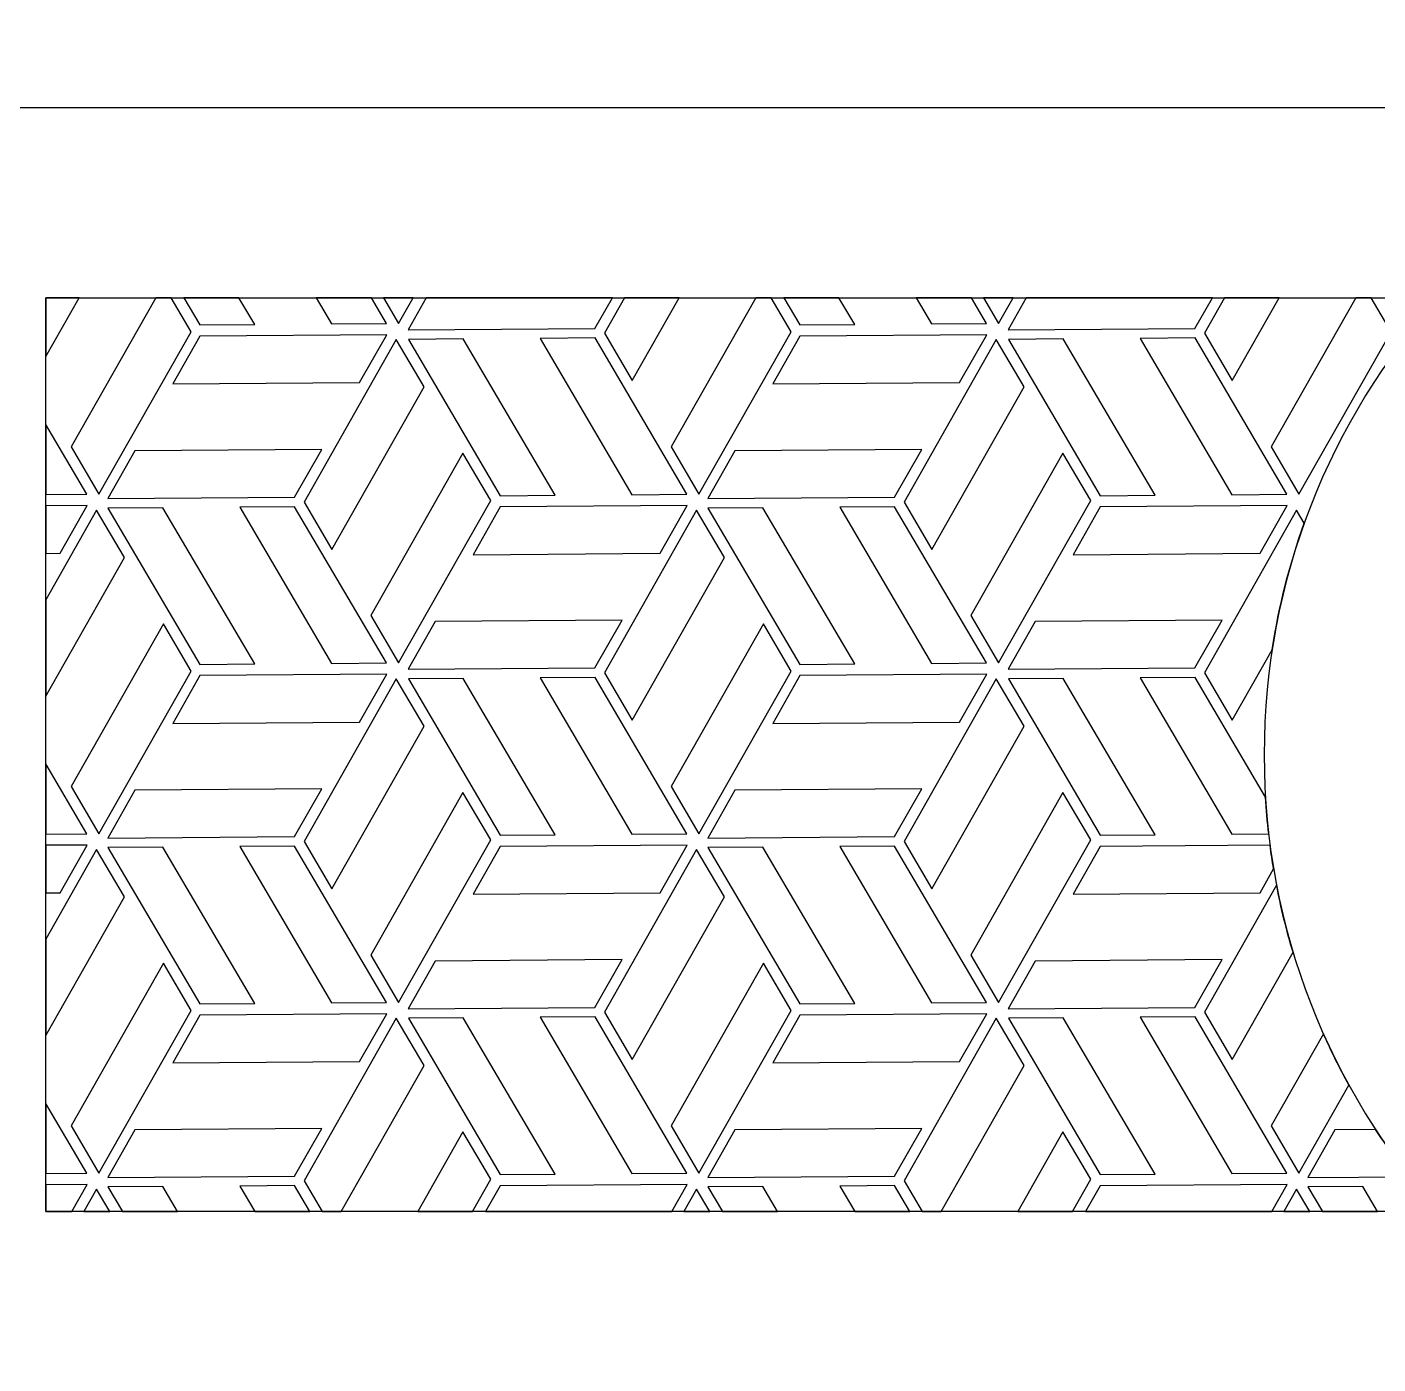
# Model space of a CAD drawing. Header units: centimetres. Extents: x -67.6 to -19.4, y -15.9 to 27.8.
# Drawn here: x -51.724 to -49.95, y -2.431 to -0.676 of the extents above; entities that cross this region are included whole.
import ezdxf

# ---------------------------------------------------------------- set-up
doc = ezdxf.new("R2010")
doc.units = ezdxf.units.CM
doc.header["$MEASUREMENT"] = 0
doc.layers.add('Layer 1', color=7, linetype='Continuous')

msp = doc.modelspace()

# ---------------------------------------------------------------- linework, layer by layer
at = {"layer": 'Layer 1', "color": 250, "lineweight": 25}
msp.add_open_spline([(-45.29952, -5.68124), (-45.29952, -5.68124), (-46.49952, -5.68124), (-46.49952, -5.68124), (-46.60952, -5.68124), (-46.69952, -5.59124), (-46.69952, -5.48124), (-46.69952, -5.48124), (-46.69952, -5.18124), (-46.69952, -5.18124), (-46.69952, -4.35624), (-47.37452, -3.68124), (-48.19952, -3.68124), (-48.19952, -3.68124), (-49.04952, -3.68124), (-49.04952, -3.68124), (-49.04952, -3.68124), (-49.04952, -3.38124), (-49.04952, -3.38124), (-49.04952, -3.38124), (-49.34952, -3.38124), (-49.34952, -3.38124), (-49.34952, -3.38124), (-49.34952, -3.68124), (-49.34952, -3.68124), (-49.34952, -3.68124), (-50.19952, -3.68124), (-50.19952, -3.68124), (-51.02452, -3.68124), (-51.69952, -4.35627), (-51.69952, -5.18124), (-51.69952, -5.18124), (-51.69952, -5.48124), (-51.69952, -5.48124), (-51.69952, -5.59124), (-51.78952, -5.68124), (-51.89952, -5.68124), (-51.89952, -5.68124), (-52.99952, -5.68124), (-52.99952, -5.68124), (-52.99952, -5.68124), (-52.99952, -3.68124), (-52.99952, -3.68124), (-52.99952, -3.68124), (-52.69952, -3.68124), (-52.69952, -3.68124), (-52.69952, -3.68124), (-52.69952, -1.28124), (-52.69952, -1.28124), (-52.69952, -1.28124), (-52.99952, -1.28124), (-52.99952, -1.28124), (-52.99952, -1.28124), (-52.99952, 1.45875), (-52.99952, 1.45875), (-52.99952, 1.45875), (-52.99952, 1.75875), (-52.99952, 1.75875), (-52.99952, 1.75875), (-52.99952, 5.21876), (-52.99952, 5.21876), (-52.99952, 5.21876), (-52.69952, 5.21876), (-52.69952, 5.21876), (-52.69952, 5.21876), (-52.69952, 6.71876), (-52.69952, 6.71876), (-52.69952, 6.71876), (-52.99952, 6.71876), (-52.99952, 6.71876), (-52.99952, 6.71876), (-52.99952, 9.11876), (-52.99952, 9.11876), (-52.99952, 9.11876), (-52.69952, 9.11876), (-52.69952, 9.11876), (-52.69952, 9.11876), (-52.69952, 9.71876), (-52.69952, 9.71876), (-52.69952, 9.71876), (-45.59952, 9.71876), (-45.59952, 9.71876)], degree=3, knots=[0, 0, 0, 0, 0.037037, 0.037037, 0.037037, 0.0740741, 0.0740741, 0.0740741, 0.1111111, 0.1111111, 0.1111111, 0.1481481, 0.1481481, 0.1481481, 0.1851852, 0.1851852, 0.1851852, 0.2222222, 0.2222222, 0.2222222, 0.2592593, 0.2592593, 0.2592593, 0.2962963, 0.2962963, 0.2962963, 0.3333333, 0.3333333, 0.3333333, 0.3703704, 0.3703704, 0.3703704, 0.4074074, 0.4074074, 0.4074074, 0.4444444, 0.4444444, 0.4444444, 0.4814815, 0.4814815, 0.4814815, 0.5185185, 0.5185185, 0.5185185, 0.5555556, 0.5555556, 0.5555556, 0.5925926, 0.5925926, 0.5925926, 0.6296296, 0.6296296, 0.6296296, 0.6666667, 0.6666667, 0.6666667, 0.7037037, 0.7037037, 0.7037037, 0.7407407, 0.7407407, 0.7407407, 0.7777778, 0.7777778, 0.7777778, 0.8148148, 0.8148148, 0.8148148, 0.8518519, 0.8518519, 0.8518519, 0.8888889, 0.8888889, 0.8888889, 0.9259259, 0.9259259, 0.9259259, 0.962963, 0.962963, 0.962963, 1, 1, 1, 1], dxfattribs=at)
at = {"layer": 'Layer 1', "color": 240, "lineweight": 25}
msp.add_open_spline([(-52.89952, -0.78124), (-52.89952, -0.78124), (-38.29952, -0.78124), (-38.29952, -0.78124)], degree=3, dxfattribs=at)
at = {"layer": 'Layer 1', "color": 114, "lineweight": 25}
for points, knots in [([(-51.69952, -1.10852), (-51.69952, -1.10852), (-51.69952, -1.03122), (-51.69952, -1.03122), (-51.69952, -1.03122), (-51.65568, -1.03122), (-51.65568, -1.03122), (-51.65568, -1.03122), (-51.69952, -1.10852), (-51.69952, -1.10852)], [0, 0, 0, 0, 0.3333333, 0.3333333, 0.3333333, 0.6666667, 0.6666667, 0.6666667, 1, 1, 1, 1]), ([(-51.55519, -1.03122), (-51.55519, -1.03122), (-51.53484, -1.03122), (-51.53484, -1.03122), (-51.53484, -1.03122), (-51.50867, -1.07577), (-51.50867, -1.07577), (-51.50867, -1.07577), (-51.62975, -1.28928), (-51.62975, -1.28928), (-51.62975, -1.28928), (-51.66627, -1.2271), (-51.66627, -1.2271), (-51.66627, -1.2271), (-51.55519, -1.03122), (-51.55519, -1.03122)], [0, 0, 0, 0, 0.2, 0.2, 0.2, 0.4, 0.4, 0.4, 0.6, 0.6, 0.6, 0.8, 0.8, 0.8, 1, 1, 1, 1]), ([(-51.5183, -1.03122), (-51.5183, -1.03122), (-51.44588, -1.03122), (-51.44588, -1.03122), (-51.44588, -1.03122), (-51.42524, -1.06634), (-51.42524, -1.06634), (-51.42524, -1.06634), (-51.49735, -1.06688), (-51.49735, -1.06688), (-51.49735, -1.06688), (-51.5183, -1.03122), (-51.5183, -1.03122)], [0, 0, 0, 0, 0.25, 0.25, 0.25, 0.5, 0.5, 0.5, 0.75, 0.75, 0.75, 1, 1, 1, 1]), ([(-51.34449, -1.03122), (-51.34449, -1.03122), (-51.27206, -1.03122), (-51.27206, -1.03122), (-51.27206, -1.03122), (-51.25218, -1.06506), (-51.25218, -1.06506), (-51.25218, -1.06506), (-51.32429, -1.06559), (-51.32429, -1.06559), (-51.32429, -1.06559), (-51.34449, -1.03122), (-51.34449, -1.03122)], [0, 0, 0, 0, 0.25, 0.25, 0.25, 0.5, 0.5, 0.5, 0.75, 0.75, 0.75, 1, 1, 1, 1]), ([(-51.25614, -1.03122), (-51.25614, -1.03122), (-51.21707, -1.03122), (-51.21707, -1.03122), (-51.21707, -1.03122), (-51.23626, -1.06506), (-51.23626, -1.06506), (-51.23626, -1.06506), (-51.25614, -1.03122), (-51.25614, -1.03122)], [0, 0, 0, 0, 0.3333333, 0.3333333, 0.3333333, 0.6666667, 0.6666667, 0.6666667, 1, 1, 1, 1]), ([(-51.19986, -1.03122), (-51.19986, -1.03122), (-50.95545, -1.03122), (-50.95545, -1.03122), (-50.95545, -1.03122), (-50.97836, -1.07157), (-50.97836, -1.07157), (-50.97836, -1.07157), (-51.2238, -1.07339), (-51.2238, -1.07339), (-51.2238, -1.07339), (-51.19986, -1.03122), (-51.19986, -1.03122)], [0, 0, 0, 0, 0.25, 0.25, 0.25, 0.5, 0.5, 0.5, 0.75, 0.75, 0.75, 1, 1, 1, 1]), ([(-50.93948, -1.03122), (-50.93948, -1.03122), (-50.86769, -1.03122), (-50.86769, -1.03122), (-50.86769, -1.03122), (-50.92943, -1.14009), (-50.92943, -1.14009), (-50.92943, -1.14009), (-50.96596, -1.07791), (-50.96596, -1.07791), (-50.96596, -1.07791), (-50.93948, -1.03122), (-50.93948, -1.03122)], [0, 0, 0, 0, 0.25, 0.25, 0.25, 0.5, 0.5, 0.5, 0.75, 0.75, 0.75, 1, 1, 1, 1]), ([(-50.7672, -1.03122), (-50.7672, -1.03122), (-50.74685, -1.03122), (-50.74685, -1.03122), (-50.74685, -1.03122), (-50.72068, -1.07577), (-50.72068, -1.07577), (-50.72068, -1.07577), (-50.84176, -1.28928), (-50.84176, -1.28928), (-50.84176, -1.28928), (-50.87828, -1.2271), (-50.87828, -1.2271), (-50.87828, -1.2271), (-50.7672, -1.03122), (-50.7672, -1.03122)], [0, 0, 0, 0, 0.2, 0.2, 0.2, 0.4, 0.4, 0.4, 0.6, 0.6, 0.6, 0.8, 0.8, 0.8, 1, 1, 1, 1]), ([(-50.73031, -1.03122), (-50.73031, -1.03122), (-50.65789, -1.03122), (-50.65789, -1.03122), (-50.65789, -1.03122), (-50.63725, -1.06634), (-50.63725, -1.06634), (-50.63725, -1.06634), (-50.70936, -1.06688), (-50.70936, -1.06688), (-50.70936, -1.06688), (-50.73031, -1.03122), (-50.73031, -1.03122)], [0, 0, 0, 0, 0.25, 0.25, 0.25, 0.5, 0.5, 0.5, 0.75, 0.75, 0.75, 1, 1, 1, 1]), ([(-50.5565, -1.03122), (-50.5565, -1.03122), (-50.48407, -1.03122), (-50.48407, -1.03122), (-50.48407, -1.03122), (-50.46419, -1.06506), (-50.46419, -1.06506), (-50.46419, -1.06506), (-50.5363, -1.06559), (-50.5363, -1.06559), (-50.5363, -1.06559), (-50.5565, -1.03122), (-50.5565, -1.03122)], [0, 0, 0, 0, 0.25, 0.25, 0.25, 0.5, 0.5, 0.5, 0.75, 0.75, 0.75, 1, 1, 1, 1]), ([(-50.46815, -1.03122), (-50.46815, -1.03122), (-50.42908, -1.03122), (-50.42908, -1.03122), (-50.42908, -1.03122), (-50.44827, -1.06506), (-50.44827, -1.06506), (-50.44827, -1.06506), (-50.46815, -1.03122), (-50.46815, -1.03122)], [0, 0, 0, 0, 0.3333333, 0.3333333, 0.3333333, 0.6666667, 0.6666667, 0.6666667, 1, 1, 1, 1]), ([(-50.16746, -1.03122), (-50.16746, -1.03122), (-50.19037, -1.07157), (-50.19037, -1.07157), (-50.19037, -1.07157), (-50.43581, -1.07339), (-50.43581, -1.07339), (-50.43581, -1.07339), (-50.41187, -1.03122), (-50.41187, -1.03122), (-50.41187, -1.03122), (-50.16746, -1.03122), (-50.16746, -1.03122)], [0, 0, 0, 0, 0.25, 0.25, 0.25, 0.5, 0.5, 0.5, 0.75, 0.75, 0.75, 1, 1, 1, 1]), ([(-50.15148, -1.03122), (-50.15148, -1.03122), (-50.0797, -1.03122), (-50.0797, -1.03122), (-50.0797, -1.03122), (-50.14144, -1.14009), (-50.14144, -1.14009), (-50.14144, -1.14009), (-50.17796, -1.07791), (-50.17796, -1.07791), (-50.17796, -1.07791), (-50.15148, -1.03122), (-50.15148, -1.03122)], [0, 0, 0, 0, 0.25, 0.25, 0.25, 0.5, 0.5, 0.5, 0.75, 0.75, 0.75, 1, 1, 1, 1]), ([(-49.97921, -1.03122), (-49.97921, -1.03122), (-49.95885, -1.03122), (-49.95885, -1.03122), (-49.95885, -1.03122), (-49.93268, -1.07577), (-49.93268, -1.07577), (-49.93268, -1.07577), (-50.05377, -1.28928), (-50.05377, -1.28928), (-50.05377, -1.28928), (-50.09029, -1.2271), (-50.09029, -1.2271), (-50.09029, -1.2271), (-49.97921, -1.03122), (-49.97921, -1.03122)], [0, 0, 0, 0, 0.2, 0.2, 0.2, 0.4, 0.4, 0.4, 0.6, 0.6, 0.6, 0.8, 0.8, 0.8, 1, 1, 1, 1]), ([(-51.28741, -1.14258), (-51.28741, -1.14258), (-51.5329, -1.1444), (-51.5329, -1.1444), (-51.5329, -1.1444), (-51.4973, -1.08169), (-51.4973, -1.08169), (-51.4973, -1.08169), (-51.25181, -1.07987), (-51.25181, -1.07987), (-51.25181, -1.07987), (-51.28741, -1.14258), (-51.28741, -1.14258)], [0, 0, 0, 0, 0.25, 0.25, 0.25, 0.5, 0.5, 0.5, 0.75, 0.75, 0.75, 1, 1, 1, 1]), ([(-50.49942, -1.14258), (-50.49942, -1.14258), (-50.74491, -1.1444), (-50.74491, -1.1444), (-50.74491, -1.1444), (-50.70931, -1.08169), (-50.70931, -1.08169), (-50.70931, -1.08169), (-50.46382, -1.07987), (-50.46382, -1.07987), (-50.46382, -1.07987), (-50.49942, -1.14258), (-50.49942, -1.14258)], [0, 0, 0, 0, 0.25, 0.25, 0.25, 0.5, 0.5, 0.5, 0.75, 0.75, 0.75, 1, 1, 1, 1]), ([(-51.20283, -1.14805), (-51.20283, -1.14805), (-51.32394, -1.3616), (-51.32394, -1.3616), (-51.32394, -1.3616), (-51.36046, -1.29942), (-51.36046, -1.29942), (-51.36046, -1.29942), (-51.23935, -1.08588), (-51.23935, -1.08588), (-51.23935, -1.08588), (-51.20283, -1.14805), (-51.20283, -1.14805)], [0, 0, 0, 0, 0.25, 0.25, 0.25, 0.5, 0.5, 0.5, 0.75, 0.75, 0.75, 1, 1, 1, 1]), ([(-51.15133, -1.08534), (-51.15133, -1.08534), (-51.03074, -1.29056), (-51.03074, -1.29056), (-51.03074, -1.29056), (-51.10285, -1.2911), (-51.10285, -1.2911), (-51.10285, -1.2911), (-51.22344, -1.08588), (-51.22344, -1.08588), (-51.22344, -1.08588), (-51.15133, -1.08534), (-51.15133, -1.08534)], [0, 0, 0, 0, 0.25, 0.25, 0.25, 0.5, 0.5, 0.5, 0.75, 0.75, 0.75, 1, 1, 1, 1]), ([(-50.97827, -1.08406), (-50.97827, -1.08406), (-50.85768, -1.28928), (-50.85768, -1.28928), (-50.85768, -1.28928), (-50.92979, -1.28981), (-50.92979, -1.28981), (-50.92979, -1.28981), (-51.05038, -1.08459), (-51.05038, -1.08459), (-51.05038, -1.08459), (-50.97827, -1.08406), (-50.97827, -1.08406)], [0, 0, 0, 0, 0.25, 0.25, 0.25, 0.5, 0.5, 0.5, 0.75, 0.75, 0.75, 1, 1, 1, 1]), ([(-50.41484, -1.14805), (-50.41484, -1.14805), (-50.53595, -1.3616), (-50.53595, -1.3616), (-50.53595, -1.3616), (-50.57247, -1.29942), (-50.57247, -1.29942), (-50.57247, -1.29942), (-50.45136, -1.08588), (-50.45136, -1.08588), (-50.45136, -1.08588), (-50.41484, -1.14805), (-50.41484, -1.14805)], [0, 0, 0, 0, 0.25, 0.25, 0.25, 0.5, 0.5, 0.5, 0.75, 0.75, 0.75, 1, 1, 1, 1]), ([(-50.36334, -1.08534), (-50.36334, -1.08534), (-50.24275, -1.29056), (-50.24275, -1.29056), (-50.24275, -1.29056), (-50.31486, -1.2911), (-50.31486, -1.2911), (-50.31486, -1.2911), (-50.43545, -1.08588), (-50.43545, -1.08588), (-50.43545, -1.08588), (-50.36334, -1.08534), (-50.36334, -1.08534)], [0, 0, 0, 0, 0.25, 0.25, 0.25, 0.5, 0.5, 0.5, 0.75, 0.75, 0.75, 1, 1, 1, 1]), ([(-50.19028, -1.08406), (-50.19028, -1.08406), (-50.06969, -1.28928), (-50.06969, -1.28928), (-50.06969, -1.28928), (-50.14179, -1.28981), (-50.14179, -1.28981), (-50.14179, -1.28981), (-50.26238, -1.08459), (-50.26238, -1.08459), (-50.26238, -1.08459), (-50.19028, -1.08406), (-50.19028, -1.08406)], [0, 0, 0, 0, 0.25, 0.25, 0.25, 0.5, 0.5, 0.5, 0.75, 0.75, 0.75, 1, 1, 1, 1]), ([(-51.69952, -1.28968), (-51.69952, -1.28968), (-51.69952, -1.19764), (-51.69952, -1.19764), (-51.69952, -1.19764), (-51.64567, -1.28928), (-51.64567, -1.28928), (-51.64567, -1.28928), (-51.69952, -1.28968), (-51.69952, -1.28968)], [0, 0, 0, 0, 0.3333333, 0.3333333, 0.3333333, 0.6666667, 0.6666667, 0.6666667, 1, 1, 1, 1]), ([(-51.37286, -1.29308), (-51.37286, -1.29308), (-51.61831, -1.2949), (-51.61831, -1.2949), (-51.61831, -1.2949), (-51.5827, -1.23219), (-51.5827, -1.23219), (-51.5827, -1.23219), (-51.33726, -1.23037), (-51.33726, -1.23037), (-51.33726, -1.23037), (-51.37286, -1.29308), (-51.37286, -1.29308)], [0, 0, 0, 0, 0.25, 0.25, 0.25, 0.5, 0.5, 0.5, 0.75, 0.75, 0.75, 1, 1, 1, 1]), ([(-51.11518, -1.29728), (-51.11518, -1.29728), (-51.23626, -1.51079), (-51.23626, -1.51079), (-51.23626, -1.51079), (-51.27278, -1.44861), (-51.27278, -1.44861), (-51.27278, -1.44861), (-51.1517, -1.2351), (-51.1517, -1.2351), (-51.1517, -1.2351), (-51.11518, -1.29728), (-51.11518, -1.29728)], [0, 0, 0, 0, 0.25, 0.25, 0.25, 0.5, 0.5, 0.5, 0.75, 0.75, 0.75, 1, 1, 1, 1]), ([(-50.58487, -1.29308), (-50.58487, -1.29308), (-50.83032, -1.2949), (-50.83032, -1.2949), (-50.83032, -1.2949), (-50.79471, -1.23219), (-50.79471, -1.23219), (-50.79471, -1.23219), (-50.54927, -1.23037), (-50.54927, -1.23037), (-50.54927, -1.23037), (-50.58487, -1.29308), (-50.58487, -1.29308)], [0, 0, 0, 0, 0.25, 0.25, 0.25, 0.5, 0.5, 0.5, 0.75, 0.75, 0.75, 1, 1, 1, 1]), ([(-50.32719, -1.29728), (-50.32719, -1.29728), (-50.44827, -1.51079), (-50.44827, -1.51079), (-50.44827, -1.51079), (-50.48479, -1.44861), (-50.48479, -1.44861), (-50.48479, -1.44861), (-50.36371, -1.2351), (-50.36371, -1.2351), (-50.36371, -1.2351), (-50.32719, -1.29728), (-50.32719, -1.29728)], [0, 0, 0, 0, 0.25, 0.25, 0.25, 0.5, 0.5, 0.5, 0.75, 0.75, 0.75, 1, 1, 1, 1]), ([(-51.69952, -1.36694), (-51.69952, -1.36694), (-51.69952, -1.30449), (-51.69952, -1.30449), (-51.69952, -1.30449), (-51.64529, -1.30409), (-51.64529, -1.30409), (-51.64529, -1.30409), (-51.6809, -1.3668), (-51.6809, -1.3668), (-51.6809, -1.3668), (-51.69952, -1.36694), (-51.69952, -1.36694)], [0, 0, 0, 0, 0.25, 0.25, 0.25, 0.5, 0.5, 0.5, 0.75, 0.75, 0.75, 1, 1, 1, 1]), ([(-51.69952, -1.55426), (-51.69952, -1.55426), (-51.69952, -1.42768), (-51.69952, -1.42768), (-51.69952, -1.42768), (-51.63284, -1.3101), (-51.63284, -1.3101), (-51.63284, -1.3101), (-51.59632, -1.37228), (-51.59632, -1.37228), (-51.59632, -1.37228), (-51.69952, -1.55426), (-51.69952, -1.55426)], [0, 0, 0, 0, 0.25, 0.25, 0.25, 0.5, 0.5, 0.5, 0.75, 0.75, 0.75, 1, 1, 1, 1]), ([(-51.54583, -1.30685), (-51.54583, -1.30685), (-51.42524, -1.51207), (-51.42524, -1.51207), (-51.42524, -1.51207), (-51.49735, -1.51261), (-51.49735, -1.51261), (-51.49735, -1.51261), (-51.61794, -1.30739), (-51.61794, -1.30739), (-51.61794, -1.30739), (-51.54583, -1.30685), (-51.54583, -1.30685)], [0, 0, 0, 0, 0.25, 0.25, 0.25, 0.5, 0.5, 0.5, 0.75, 0.75, 0.75, 1, 1, 1, 1]), ([(-51.37277, -1.30557), (-51.37277, -1.30557), (-51.25218, -1.51079), (-51.25218, -1.51079), (-51.25218, -1.51079), (-51.32429, -1.51132), (-51.32429, -1.51132), (-51.32429, -1.51132), (-51.44488, -1.3061), (-51.44488, -1.3061), (-51.44488, -1.3061), (-51.37277, -1.30557), (-51.37277, -1.30557)], [0, 0, 0, 0, 0.25, 0.25, 0.25, 0.5, 0.5, 0.5, 0.75, 0.75, 0.75, 1, 1, 1, 1]), ([(-50.89291, -1.3668), (-50.89291, -1.3668), (-51.1384, -1.36862), (-51.1384, -1.36862), (-51.1384, -1.36862), (-51.10279, -1.30592), (-51.10279, -1.30592), (-51.10279, -1.30592), (-50.8573, -1.30409), (-50.8573, -1.30409), (-50.8573, -1.30409), (-50.89291, -1.3668), (-50.89291, -1.3668)], [0, 0, 0, 0, 0.25, 0.25, 0.25, 0.5, 0.5, 0.5, 0.75, 0.75, 0.75, 1, 1, 1, 1]), ([(-50.80833, -1.37228), (-50.80833, -1.37228), (-50.92943, -1.58582), (-50.92943, -1.58582), (-50.92943, -1.58582), (-50.96596, -1.52365), (-50.96596, -1.52365), (-50.96596, -1.52365), (-50.84485, -1.3101), (-50.84485, -1.3101), (-50.84485, -1.3101), (-50.80833, -1.37228), (-50.80833, -1.37228)], [0, 0, 0, 0, 0.25, 0.25, 0.25, 0.5, 0.5, 0.5, 0.75, 0.75, 0.75, 1, 1, 1, 1]), ([(-50.75784, -1.30685), (-50.75784, -1.30685), (-50.63725, -1.51207), (-50.63725, -1.51207), (-50.63725, -1.51207), (-50.70936, -1.51261), (-50.70936, -1.51261), (-50.70936, -1.51261), (-50.82995, -1.30739), (-50.82995, -1.30739), (-50.82995, -1.30739), (-50.75784, -1.30685), (-50.75784, -1.30685)], [0, 0, 0, 0, 0.25, 0.25, 0.25, 0.5, 0.5, 0.5, 0.75, 0.75, 0.75, 1, 1, 1, 1]), ([(-50.58478, -1.30557), (-50.58478, -1.30557), (-50.46419, -1.51079), (-50.46419, -1.51079), (-50.46419, -1.51079), (-50.5363, -1.51132), (-50.5363, -1.51132), (-50.5363, -1.51132), (-50.65689, -1.3061), (-50.65689, -1.3061), (-50.65689, -1.3061), (-50.58478, -1.30557), (-50.58478, -1.30557)], [0, 0, 0, 0, 0.25, 0.25, 0.25, 0.5, 0.5, 0.5, 0.75, 0.75, 0.75, 1, 1, 1, 1]), ([(-50.10492, -1.3668), (-50.10492, -1.3668), (-50.35041, -1.36862), (-50.35041, -1.36862), (-50.35041, -1.36862), (-50.3148, -1.30592), (-50.3148, -1.30592), (-50.3148, -1.30592), (-50.06931, -1.30409), (-50.06931, -1.30409), (-50.06931, -1.30409), (-50.10492, -1.3668), (-50.10492, -1.3668)], [0, 0, 0, 0, 0.25, 0.25, 0.25, 0.5, 0.5, 0.5, 0.75, 0.75, 0.75, 1, 1, 1, 1]), ([(-50.04684, -1.32716), (-50.06596, -1.38042), (-50.08021, -1.43603), (-50.08903, -1.4934), (-50.08903, -1.4934), (-50.14144, -1.58582), (-50.14144, -1.58582), (-50.14144, -1.58582), (-50.17796, -1.52365), (-50.17796, -1.52365), (-50.17796, -1.52365), (-50.05686, -1.3101), (-50.05686, -1.3101), (-50.05686, -1.3101), (-50.04684, -1.32716), (-50.04684, -1.32716)], [0, 0, 0, 0, 0.2, 0.2, 0.2, 0.4, 0.4, 0.4, 0.6, 0.6, 0.6, 0.8, 0.8, 0.8, 1, 1, 1, 1]), ([(-50.97836, -1.5173), (-50.97836, -1.5173), (-51.2238, -1.51912), (-51.2238, -1.51912), (-51.2238, -1.51912), (-51.1882, -1.45641), (-51.1882, -1.45641), (-51.1882, -1.45641), (-50.94275, -1.45459), (-50.94275, -1.45459), (-50.94275, -1.45459), (-50.97836, -1.5173), (-50.97836, -1.5173)], [0, 0, 0, 0, 0.25, 0.25, 0.25, 0.5, 0.5, 0.5, 0.75, 0.75, 0.75, 1, 1, 1, 1]), ([(-50.19037, -1.5173), (-50.19037, -1.5173), (-50.43581, -1.51912), (-50.43581, -1.51912), (-50.43581, -1.51912), (-50.40021, -1.45641), (-50.40021, -1.45641), (-50.40021, -1.45641), (-50.15476, -1.45459), (-50.15476, -1.45459), (-50.15476, -1.45459), (-50.19037, -1.5173), (-50.19037, -1.5173)], [0, 0, 0, 0, 0.25, 0.25, 0.25, 0.5, 0.5, 0.5, 0.75, 0.75, 0.75, 1, 1, 1, 1]), ([(-51.50867, -1.5215), (-51.50867, -1.5215), (-51.62975, -1.73501), (-51.62975, -1.73501), (-51.62975, -1.73501), (-51.66627, -1.67283), (-51.66627, -1.67283), (-51.66627, -1.67283), (-51.54519, -1.45933), (-51.54519, -1.45933), (-51.54519, -1.45933), (-51.50867, -1.5215), (-51.50867, -1.5215)], [0, 0, 0, 0, 0.25, 0.25, 0.25, 0.5, 0.5, 0.5, 0.75, 0.75, 0.75, 1, 1, 1, 1]), ([(-50.72068, -1.5215), (-50.72068, -1.5215), (-50.84176, -1.73501), (-50.84176, -1.73501), (-50.84176, -1.73501), (-50.87828, -1.67283), (-50.87828, -1.67283), (-50.87828, -1.67283), (-50.7572, -1.45933), (-50.7572, -1.45933), (-50.7572, -1.45933), (-50.72068, -1.5215), (-50.72068, -1.5215)], [0, 0, 0, 0, 0.25, 0.25, 0.25, 0.5, 0.5, 0.5, 0.75, 0.75, 0.75, 1, 1, 1, 1]), ([(-51.28741, -1.58831), (-51.28741, -1.58831), (-51.5329, -1.59013), (-51.5329, -1.59013), (-51.5329, -1.59013), (-51.4973, -1.52743), (-51.4973, -1.52743), (-51.4973, -1.52743), (-51.25181, -1.5256), (-51.25181, -1.5256), (-51.25181, -1.5256), (-51.28741, -1.58831), (-51.28741, -1.58831)], [0, 0, 0, 0, 0.25, 0.25, 0.25, 0.5, 0.5, 0.5, 0.75, 0.75, 0.75, 1, 1, 1, 1]), ([(-50.49942, -1.58831), (-50.49942, -1.58831), (-50.74491, -1.59013), (-50.74491, -1.59013), (-50.74491, -1.59013), (-50.70931, -1.52743), (-50.70931, -1.52743), (-50.70931, -1.52743), (-50.46382, -1.5256), (-50.46382, -1.5256), (-50.46382, -1.5256), (-50.49942, -1.58831), (-50.49942, -1.58831)], [0, 0, 0, 0, 0.25, 0.25, 0.25, 0.5, 0.5, 0.5, 0.75, 0.75, 0.75, 1, 1, 1, 1]), ([(-51.20283, -1.59379), (-51.20283, -1.59379), (-51.32394, -1.80733), (-51.32394, -1.80733), (-51.32394, -1.80733), (-51.36046, -1.74516), (-51.36046, -1.74516), (-51.36046, -1.74516), (-51.23935, -1.53161), (-51.23935, -1.53161), (-51.23935, -1.53161), (-51.20283, -1.59379), (-51.20283, -1.59379)], [0, 0, 0, 0, 0.25, 0.25, 0.25, 0.5, 0.5, 0.5, 0.75, 0.75, 0.75, 1, 1, 1, 1]), ([(-51.15133, -1.53107), (-51.15133, -1.53107), (-51.03074, -1.7363), (-51.03074, -1.7363), (-51.03074, -1.7363), (-51.10285, -1.73683), (-51.10285, -1.73683), (-51.10285, -1.73683), (-51.22344, -1.53161), (-51.22344, -1.53161), (-51.22344, -1.53161), (-51.15133, -1.53107), (-51.15133, -1.53107)], [0, 0, 0, 0, 0.25, 0.25, 0.25, 0.5, 0.5, 0.5, 0.75, 0.75, 0.75, 1, 1, 1, 1]), ([(-50.97827, -1.52979), (-50.97827, -1.52979), (-50.85768, -1.73501), (-50.85768, -1.73501), (-50.85768, -1.73501), (-50.92979, -1.73555), (-50.92979, -1.73555), (-50.92979, -1.73555), (-51.05038, -1.53032), (-51.05038, -1.53032), (-51.05038, -1.53032), (-50.97827, -1.52979), (-50.97827, -1.52979)], [0, 0, 0, 0, 0.25, 0.25, 0.25, 0.5, 0.5, 0.5, 0.75, 0.75, 0.75, 1, 1, 1, 1]), ([(-50.41484, -1.59379), (-50.41484, -1.59379), (-50.53595, -1.80733), (-50.53595, -1.80733), (-50.53595, -1.80733), (-50.57247, -1.74516), (-50.57247, -1.74516), (-50.57247, -1.74516), (-50.45136, -1.53161), (-50.45136, -1.53161), (-50.45136, -1.53161), (-50.41484, -1.59379), (-50.41484, -1.59379)], [0, 0, 0, 0, 0.25, 0.25, 0.25, 0.5, 0.5, 0.5, 0.75, 0.75, 0.75, 1, 1, 1, 1]), ([(-50.36334, -1.53107), (-50.36334, -1.53107), (-50.24275, -1.7363), (-50.24275, -1.7363), (-50.24275, -1.7363), (-50.31486, -1.73683), (-50.31486, -1.73683), (-50.31486, -1.73683), (-50.43545, -1.53161), (-50.43545, -1.53161), (-50.43545, -1.53161), (-50.36334, -1.53107), (-50.36334, -1.53107)], [0, 0, 0, 0, 0.25, 0.25, 0.25, 0.5, 0.5, 0.5, 0.75, 0.75, 0.75, 1, 1, 1, 1]), ([(-50.09781, -1.68716), (-50.09682, -1.70329), (-50.0954, -1.7193), (-50.09358, -1.73519), (-50.09358, -1.73519), (-50.14179, -1.73555), (-50.14179, -1.73555), (-50.14179, -1.73555), (-50.26238, -1.53032), (-50.26238, -1.53032), (-50.26238, -1.53032), (-50.19028, -1.52979), (-50.19028, -1.52979), (-50.19028, -1.52979), (-50.09781, -1.68716), (-50.09781, -1.68716)], [0, 0, 0, 0, 0.2, 0.2, 0.2, 0.4, 0.4, 0.4, 0.6, 0.6, 0.6, 0.8, 0.8, 0.8, 1, 1, 1, 1]), ([(-51.69952, -1.73541), (-51.69952, -1.73541), (-51.69952, -1.64337), (-51.69952, -1.64337), (-51.69952, -1.64337), (-51.64567, -1.73501), (-51.64567, -1.73501), (-51.64567, -1.73501), (-51.69952, -1.73541), (-51.69952, -1.73541)], [0, 0, 0, 0, 0.3333333, 0.3333333, 0.3333333, 0.6666667, 0.6666667, 0.6666667, 1, 1, 1, 1]), ([(-51.37286, -1.73881), (-51.37286, -1.73881), (-51.61831, -1.74063), (-51.61831, -1.74063), (-51.61831, -1.74063), (-51.5827, -1.67792), (-51.5827, -1.67792), (-51.5827, -1.67792), (-51.33726, -1.6761), (-51.33726, -1.6761), (-51.33726, -1.6761), (-51.37286, -1.73881), (-51.37286, -1.73881)], [0, 0, 0, 0, 0.25, 0.25, 0.25, 0.5, 0.5, 0.5, 0.75, 0.75, 0.75, 1, 1, 1, 1]), ([(-51.11518, -1.74301), (-51.11518, -1.74301), (-51.23626, -1.95652), (-51.23626, -1.95652), (-51.23626, -1.95652), (-51.27278, -1.89434), (-51.27278, -1.89434), (-51.27278, -1.89434), (-51.1517, -1.68084), (-51.1517, -1.68084), (-51.1517, -1.68084), (-51.11518, -1.74301), (-51.11518, -1.74301)], [0, 0, 0, 0, 0.25, 0.25, 0.25, 0.5, 0.5, 0.5, 0.75, 0.75, 0.75, 1, 1, 1, 1]), ([(-50.58487, -1.73881), (-50.58487, -1.73881), (-50.83032, -1.74063), (-50.83032, -1.74063), (-50.83032, -1.74063), (-50.79471, -1.67792), (-50.79471, -1.67792), (-50.79471, -1.67792), (-50.54927, -1.6761), (-50.54927, -1.6761), (-50.54927, -1.6761), (-50.58487, -1.73881), (-50.58487, -1.73881)], [0, 0, 0, 0, 0.25, 0.25, 0.25, 0.5, 0.5, 0.5, 0.75, 0.75, 0.75, 1, 1, 1, 1]), ([(-50.32719, -1.74301), (-50.32719, -1.74301), (-50.44827, -1.95652), (-50.44827, -1.95652), (-50.44827, -1.95652), (-50.48479, -1.89434), (-50.48479, -1.89434), (-50.48479, -1.89434), (-50.36371, -1.68084), (-50.36371, -1.68084), (-50.36371, -1.68084), (-50.32719, -1.74301), (-50.32719, -1.74301)], [0, 0, 0, 0, 0.25, 0.25, 0.25, 0.5, 0.5, 0.5, 0.75, 0.75, 0.75, 1, 1, 1, 1]), ([(-51.69952, -1.81267), (-51.69952, -1.81267), (-51.69952, -1.75022), (-51.69952, -1.75022), (-51.69952, -1.75022), (-51.64529, -1.74982), (-51.64529, -1.74982), (-51.64529, -1.74982), (-51.6809, -1.81253), (-51.6809, -1.81253), (-51.6809, -1.81253), (-51.69952, -1.81267), (-51.69952, -1.81267)], [0, 0, 0, 0, 0.25, 0.25, 0.25, 0.5, 0.5, 0.5, 0.75, 0.75, 0.75, 1, 1, 1, 1]), ([(-51.69952, -1.99999), (-51.69952, -1.99999), (-51.69952, -1.87341), (-51.69952, -1.87341), (-51.69952, -1.87341), (-51.63284, -1.75583), (-51.63284, -1.75583), (-51.63284, -1.75583), (-51.59632, -1.81801), (-51.59632, -1.81801), (-51.59632, -1.81801), (-51.69952, -1.99999), (-51.69952, -1.99999)], [0, 0, 0, 0, 0.25, 0.25, 0.25, 0.5, 0.5, 0.5, 0.75, 0.75, 0.75, 1, 1, 1, 1]), ([(-51.54583, -1.75258), (-51.54583, -1.75258), (-51.42524, -1.95781), (-51.42524, -1.95781), (-51.42524, -1.95781), (-51.49735, -1.95834), (-51.49735, -1.95834), (-51.49735, -1.95834), (-51.61794, -1.75312), (-51.61794, -1.75312), (-51.61794, -1.75312), (-51.54583, -1.75258), (-51.54583, -1.75258)], [0, 0, 0, 0, 0.25, 0.25, 0.25, 0.5, 0.5, 0.5, 0.75, 0.75, 0.75, 1, 1, 1, 1]), ([(-51.37277, -1.7513), (-51.37277, -1.7513), (-51.25218, -1.95652), (-51.25218, -1.95652), (-51.25218, -1.95652), (-51.32429, -1.95706), (-51.32429, -1.95706), (-51.32429, -1.95706), (-51.44488, -1.75183), (-51.44488, -1.75183), (-51.44488, -1.75183), (-51.37277, -1.7513), (-51.37277, -1.7513)], [0, 0, 0, 0, 0.25, 0.25, 0.25, 0.5, 0.5, 0.5, 0.75, 0.75, 0.75, 1, 1, 1, 1]), ([(-50.89291, -1.81253), (-50.89291, -1.81253), (-51.1384, -1.81436), (-51.1384, -1.81436), (-51.1384, -1.81436), (-51.10279, -1.75165), (-51.10279, -1.75165), (-51.10279, -1.75165), (-50.8573, -1.74982), (-50.8573, -1.74982), (-50.8573, -1.74982), (-50.89291, -1.81253), (-50.89291, -1.81253)], [0, 0, 0, 0, 0.25, 0.25, 0.25, 0.5, 0.5, 0.5, 0.75, 0.75, 0.75, 1, 1, 1, 1]), ([(-50.80833, -1.81801), (-50.80833, -1.81801), (-50.92943, -2.03156), (-50.92943, -2.03156), (-50.92943, -2.03156), (-50.96596, -1.96938), (-50.96596, -1.96938), (-50.96596, -1.96938), (-50.84485, -1.75583), (-50.84485, -1.75583), (-50.84485, -1.75583), (-50.80833, -1.81801), (-50.80833, -1.81801)], [0, 0, 0, 0, 0.25, 0.25, 0.25, 0.5, 0.5, 0.5, 0.75, 0.75, 0.75, 1, 1, 1, 1]), ([(-50.75784, -1.75258), (-50.75784, -1.75258), (-50.63725, -1.95781), (-50.63725, -1.95781), (-50.63725, -1.95781), (-50.70936, -1.95834), (-50.70936, -1.95834), (-50.70936, -1.95834), (-50.82995, -1.75312), (-50.82995, -1.75312), (-50.82995, -1.75312), (-50.75784, -1.75258), (-50.75784, -1.75258)], [0, 0, 0, 0, 0.25, 0.25, 0.25, 0.5, 0.5, 0.5, 0.75, 0.75, 0.75, 1, 1, 1, 1]), ([(-50.58478, -1.7513), (-50.58478, -1.7513), (-50.46419, -1.95652), (-50.46419, -1.95652), (-50.46419, -1.95652), (-50.5363, -1.95706), (-50.5363, -1.95706), (-50.5363, -1.95706), (-50.65689, -1.75183), (-50.65689, -1.75183), (-50.65689, -1.75183), (-50.58478, -1.7513), (-50.58478, -1.7513)], [0, 0, 0, 0, 0.25, 0.25, 0.25, 0.5, 0.5, 0.5, 0.75, 0.75, 0.75, 1, 1, 1, 1]), ([(-50.09175, -1.74999), (-50.09037, -1.76042), (-50.08882, -1.77081), (-50.08709, -1.78112), (-50.08709, -1.78112), (-50.10492, -1.81253), (-50.10492, -1.81253), (-50.10492, -1.81253), (-50.35041, -1.81436), (-50.35041, -1.81436), (-50.35041, -1.81436), (-50.3148, -1.75165), (-50.3148, -1.75165), (-50.3148, -1.75165), (-50.09175, -1.74999), (-50.09175, -1.74999)], [0, 0, 0, 0, 0.2, 0.2, 0.2, 0.4, 0.4, 0.4, 0.6, 0.6, 0.6, 0.8, 0.8, 0.8, 1, 1, 1, 1]), ([(-50.08326, -1.80238), (-50.07749, -1.83237), (-50.07022, -1.86183), (-50.06154, -1.89066), (-50.06154, -1.89066), (-50.14144, -2.03156), (-50.14144, -2.03156), (-50.14144, -2.03156), (-50.17796, -1.96938), (-50.17796, -1.96938), (-50.17796, -1.96938), (-50.08326, -1.80238), (-50.08326, -1.80238)], [0, 0, 0, 0, 0.25, 0.25, 0.25, 0.5, 0.5, 0.5, 0.75, 0.75, 0.75, 1, 1, 1, 1]), ([(-51.50867, -1.96724), (-51.50867, -1.96724), (-51.62975, -2.18074), (-51.62975, -2.18074), (-51.62975, -2.18074), (-51.66627, -2.11857), (-51.66627, -2.11857), (-51.66627, -2.11857), (-51.54519, -1.90506), (-51.54519, -1.90506), (-51.54519, -1.90506), (-51.50867, -1.96724), (-51.50867, -1.96724)], [0, 0, 0, 0, 0.25, 0.25, 0.25, 0.5, 0.5, 0.5, 0.75, 0.75, 0.75, 1, 1, 1, 1]), ([(-50.97836, -1.96303), (-50.97836, -1.96303), (-51.2238, -1.96485), (-51.2238, -1.96485), (-51.2238, -1.96485), (-51.1882, -1.90215), (-51.1882, -1.90215), (-51.1882, -1.90215), (-50.94275, -1.90032), (-50.94275, -1.90032), (-50.94275, -1.90032), (-50.97836, -1.96303), (-50.97836, -1.96303)], [0, 0, 0, 0, 0.25, 0.25, 0.25, 0.5, 0.5, 0.5, 0.75, 0.75, 0.75, 1, 1, 1, 1]), ([(-50.72068, -1.96724), (-50.72068, -1.96724), (-50.84176, -2.18074), (-50.84176, -2.18074), (-50.84176, -2.18074), (-50.87828, -2.11857), (-50.87828, -2.11857), (-50.87828, -2.11857), (-50.7572, -1.90506), (-50.7572, -1.90506), (-50.7572, -1.90506), (-50.72068, -1.96724), (-50.72068, -1.96724)], [0, 0, 0, 0, 0.25, 0.25, 0.25, 0.5, 0.5, 0.5, 0.75, 0.75, 0.75, 1, 1, 1, 1]), ([(-50.19037, -1.96303), (-50.19037, -1.96303), (-50.43581, -1.96485), (-50.43581, -1.96485), (-50.43581, -1.96485), (-50.40021, -1.90215), (-50.40021, -1.90215), (-50.40021, -1.90215), (-50.15476, -1.90032), (-50.15476, -1.90032), (-50.15476, -1.90032), (-50.19037, -1.96303), (-50.19037, -1.96303)], [0, 0, 0, 0, 0.25, 0.25, 0.25, 0.5, 0.5, 0.5, 0.75, 0.75, 0.75, 1, 1, 1, 1]), ([(-51.28741, -2.03404), (-51.28741, -2.03404), (-51.5329, -2.03587), (-51.5329, -2.03587), (-51.5329, -2.03587), (-51.4973, -1.97316), (-51.4973, -1.97316), (-51.4973, -1.97316), (-51.25181, -1.97133), (-51.25181, -1.97133), (-51.25181, -1.97133), (-51.28741, -2.03404), (-51.28741, -2.03404)], [0, 0, 0, 0, 0.25, 0.25, 0.25, 0.5, 0.5, 0.5, 0.75, 0.75, 0.75, 1, 1, 1, 1]), ([(-51.31155, -2.23122), (-51.31155, -2.23122), (-51.33677, -2.23122), (-51.33677, -2.23122), (-51.33677, -2.23122), (-51.36046, -2.19089), (-51.36046, -2.19089), (-51.36046, -2.19089), (-51.23935, -1.97734), (-51.23935, -1.97734), (-51.23935, -1.97734), (-51.20283, -2.03952), (-51.20283, -2.03952), (-51.20283, -2.03952), (-51.31155, -2.23122), (-51.31155, -2.23122)], [0, 0, 0, 0, 0.2, 0.2, 0.2, 0.4, 0.4, 0.4, 0.6, 0.6, 0.6, 0.8, 0.8, 0.8, 1, 1, 1, 1]), ([(-51.15133, -1.97681), (-51.15133, -1.97681), (-51.03074, -2.18203), (-51.03074, -2.18203), (-51.03074, -2.18203), (-51.10285, -2.18256), (-51.10285, -2.18256), (-51.10285, -2.18256), (-51.22344, -1.97734), (-51.22344, -1.97734), (-51.22344, -1.97734), (-51.15133, -1.97681), (-51.15133, -1.97681)], [0, 0, 0, 0, 0.25, 0.25, 0.25, 0.5, 0.5, 0.5, 0.75, 0.75, 0.75, 1, 1, 1, 1]), ([(-50.97827, -1.97552), (-50.97827, -1.97552), (-50.85768, -2.18074), (-50.85768, -2.18074), (-50.85768, -2.18074), (-50.92979, -2.18128), (-50.92979, -2.18128), (-50.92979, -2.18128), (-51.05038, -1.97606), (-51.05038, -1.97606), (-51.05038, -1.97606), (-50.97827, -1.97552), (-50.97827, -1.97552)], [0, 0, 0, 0, 0.25, 0.25, 0.25, 0.5, 0.5, 0.5, 0.75, 0.75, 0.75, 1, 1, 1, 1]), ([(-50.49942, -2.03404), (-50.49942, -2.03404), (-50.74491, -2.03587), (-50.74491, -2.03587), (-50.74491, -2.03587), (-50.70931, -1.97316), (-50.70931, -1.97316), (-50.70931, -1.97316), (-50.46382, -1.97133), (-50.46382, -1.97133), (-50.46382, -1.97133), (-50.49942, -2.03404), (-50.49942, -2.03404)], [0, 0, 0, 0, 0.25, 0.25, 0.25, 0.5, 0.5, 0.5, 0.75, 0.75, 0.75, 1, 1, 1, 1]), ([(-50.52356, -2.23122), (-50.52356, -2.23122), (-50.54878, -2.23122), (-50.54878, -2.23122), (-50.54878, -2.23122), (-50.57247, -2.19089), (-50.57247, -2.19089), (-50.57247, -2.19089), (-50.45136, -1.97734), (-50.45136, -1.97734), (-50.45136, -1.97734), (-50.41484, -2.03952), (-50.41484, -2.03952), (-50.41484, -2.03952), (-50.52356, -2.23122), (-50.52356, -2.23122)], [0, 0, 0, 0, 0.2, 0.2, 0.2, 0.4, 0.4, 0.4, 0.6, 0.6, 0.6, 0.8, 0.8, 0.8, 1, 1, 1, 1]), ([(-50.36334, -1.97681), (-50.36334, -1.97681), (-50.24275, -2.18203), (-50.24275, -2.18203), (-50.24275, -2.18203), (-50.31486, -2.18256), (-50.31486, -2.18256), (-50.31486, -2.18256), (-50.43545, -1.97734), (-50.43545, -1.97734), (-50.43545, -1.97734), (-50.36334, -1.97681), (-50.36334, -1.97681)], [0, 0, 0, 0, 0.25, 0.25, 0.25, 0.5, 0.5, 0.5, 0.75, 0.75, 0.75, 1, 1, 1, 1]), ([(-50.19028, -1.97552), (-50.19028, -1.97552), (-50.06969, -2.18074), (-50.06969, -2.18074), (-50.06969, -2.18074), (-50.14179, -2.18128), (-50.14179, -2.18128), (-50.14179, -2.18128), (-50.26238, -1.97606), (-50.26238, -1.97606), (-50.26238, -1.97606), (-50.19028, -1.97552), (-50.19028, -1.97552)], [0, 0, 0, 0, 0.25, 0.25, 0.25, 0.5, 0.5, 0.5, 0.75, 0.75, 0.75, 1, 1, 1, 1]), ([(-50.02174, -1.99768), (-50.01148, -2.02069), (-50.00027, -2.04317), (-49.98817, -2.06509), (-49.98817, -2.06509), (-50.05377, -2.18074), (-50.05377, -2.18074), (-50.05377, -2.18074), (-50.09029, -2.11857), (-50.09029, -2.11857), (-50.09029, -2.11857), (-50.02174, -1.99768), (-50.02174, -1.99768)], [0, 0, 0, 0, 0.25, 0.25, 0.25, 0.5, 0.5, 0.5, 0.75, 0.75, 0.75, 1, 1, 1, 1]), ([(-51.69952, -2.18114), (-51.69952, -2.18114), (-51.69952, -2.0891), (-51.69952, -2.0891), (-51.69952, -2.0891), (-51.64567, -2.18074), (-51.64567, -2.18074), (-51.64567, -2.18074), (-51.69952, -2.18114), (-51.69952, -2.18114)], [0, 0, 0, 0, 0.3333333, 0.3333333, 0.3333333, 0.6666667, 0.6666667, 0.6666667, 1, 1, 1, 1]), ([(-51.37286, -2.18454), (-51.37286, -2.18454), (-51.61831, -2.18636), (-51.61831, -2.18636), (-51.61831, -2.18636), (-51.5827, -2.12366), (-51.5827, -2.12366), (-51.5827, -2.12366), (-51.33726, -2.12183), (-51.33726, -2.12183), (-51.33726, -2.12183), (-51.37286, -2.18454), (-51.37286, -2.18454)], [0, 0, 0, 0, 0.25, 0.25, 0.25, 0.5, 0.5, 0.5, 0.75, 0.75, 0.75, 1, 1, 1, 1]), ([(-51.13927, -2.23122), (-51.13927, -2.23122), (-51.21105, -2.23122), (-51.21105, -2.23122), (-51.21105, -2.23122), (-51.1517, -2.12657), (-51.1517, -2.12657), (-51.1517, -2.12657), (-51.11518, -2.18875), (-51.11518, -2.18875), (-51.11518, -2.18875), (-51.13927, -2.23122), (-51.13927, -2.23122)], [0, 0, 0, 0, 0.25, 0.25, 0.25, 0.5, 0.5, 0.5, 0.75, 0.75, 0.75, 1, 1, 1, 1]), ([(-50.58487, -2.18454), (-50.58487, -2.18454), (-50.83032, -2.18636), (-50.83032, -2.18636), (-50.83032, -2.18636), (-50.79471, -2.12366), (-50.79471, -2.12366), (-50.79471, -2.12366), (-50.54927, -2.12183), (-50.54927, -2.12183), (-50.54927, -2.12183), (-50.58487, -2.18454), (-50.58487, -2.18454)], [0, 0, 0, 0, 0.25, 0.25, 0.25, 0.5, 0.5, 0.5, 0.75, 0.75, 0.75, 1, 1, 1, 1]), ([(-50.35128, -2.23122), (-50.35128, -2.23122), (-50.42306, -2.23122), (-50.42306, -2.23122), (-50.42306, -2.23122), (-50.36371, -2.12657), (-50.36371, -2.12657), (-50.36371, -2.12657), (-50.32719, -2.18875), (-50.32719, -2.18875), (-50.32719, -2.18875), (-50.35128, -2.23122), (-50.35128, -2.23122)], [0, 0, 0, 0, 0.25, 0.25, 0.25, 0.5, 0.5, 0.5, 0.75, 0.75, 0.75, 1, 1, 1, 1]), ([(-49.95317, -2.12326), (-49.93922, -2.14461), (-49.92436, -2.16534), (-49.90867, -2.18537), (-49.90867, -2.18537), (-50.04233, -2.18636), (-50.04233, -2.18636), (-50.04233, -2.18636), (-50.00672, -2.12366), (-50.00672, -2.12366), (-50.00672, -2.12366), (-49.95317, -2.12326), (-49.95317, -2.12326)], [0, 0, 0, 0, 0.25, 0.25, 0.25, 0.5, 0.5, 0.5, 0.75, 0.75, 0.75, 1, 1, 1, 1]), ([(-51.66554, -2.23122), (-51.66554, -2.23122), (-51.69952, -2.23122), (-51.69952, -2.23122), (-51.69952, -2.23122), (-51.69952, -2.19596), (-51.69952, -2.19596), (-51.69952, -2.19596), (-51.64529, -2.19556), (-51.64529, -2.19556), (-51.64529, -2.19556), (-51.66554, -2.23122), (-51.66554, -2.23122)], [0, 0, 0, 0, 0.25, 0.25, 0.25, 0.5, 0.5, 0.5, 0.75, 0.75, 0.75, 1, 1, 1, 1]), ([(-51.5265, -2.23122), (-51.5265, -2.23122), (-51.59892, -2.23122), (-51.59892, -2.23122), (-51.59892, -2.23122), (-51.61794, -2.19885), (-51.61794, -2.19885), (-51.61794, -2.19885), (-51.54583, -2.19832), (-51.54583, -2.19832), (-51.54583, -2.19832), (-51.5265, -2.23122), (-51.5265, -2.23122)], [0, 0, 0, 0, 0.25, 0.25, 0.25, 0.5, 0.5, 0.5, 0.75, 0.75, 0.75, 1, 1, 1, 1]), ([(-51.35268, -2.23122), (-51.35268, -2.23122), (-51.42511, -2.23122), (-51.42511, -2.23122), (-51.42511, -2.23122), (-51.44488, -2.19757), (-51.44488, -2.19757), (-51.44488, -2.19757), (-51.37277, -2.19703), (-51.37277, -2.19703), (-51.37277, -2.19703), (-51.35268, -2.23122), (-51.35268, -2.23122)], [0, 0, 0, 0, 0.25, 0.25, 0.25, 0.5, 0.5, 0.5, 0.75, 0.75, 0.75, 1, 1, 1, 1]), ([(-50.87755, -2.23122), (-50.87755, -2.23122), (-51.12201, -2.23122), (-51.12201, -2.23122), (-51.12201, -2.23122), (-51.10279, -2.19738), (-51.10279, -2.19738), (-51.10279, -2.19738), (-50.8573, -2.19556), (-50.8573, -2.19556), (-50.8573, -2.19556), (-50.87755, -2.23122), (-50.87755, -2.23122)], [0, 0, 0, 0, 0.25, 0.25, 0.25, 0.5, 0.5, 0.5, 0.75, 0.75, 0.75, 1, 1, 1, 1]), ([(-50.73851, -2.23122), (-50.73851, -2.23122), (-50.81093, -2.23122), (-50.81093, -2.23122), (-50.81093, -2.23122), (-50.82995, -2.19885), (-50.82995, -2.19885), (-50.82995, -2.19885), (-50.75784, -2.19832), (-50.75784, -2.19832), (-50.75784, -2.19832), (-50.73851, -2.23122), (-50.73851, -2.23122)], [0, 0, 0, 0, 0.25, 0.25, 0.25, 0.5, 0.5, 0.5, 0.75, 0.75, 0.75, 1, 1, 1, 1]), ([(-50.56469, -2.23122), (-50.56469, -2.23122), (-50.63712, -2.23122), (-50.63712, -2.23122), (-50.63712, -2.23122), (-50.65689, -2.19757), (-50.65689, -2.19757), (-50.65689, -2.19757), (-50.58478, -2.19703), (-50.58478, -2.19703), (-50.58478, -2.19703), (-50.56469, -2.23122), (-50.56469, -2.23122)], [0, 0, 0, 0, 0.25, 0.25, 0.25, 0.5, 0.5, 0.5, 0.75, 0.75, 0.75, 1, 1, 1, 1]), ([(-50.08956, -2.23122), (-50.08956, -2.23122), (-50.33402, -2.23122), (-50.33402, -2.23122), (-50.33402, -2.23122), (-50.3148, -2.19738), (-50.3148, -2.19738), (-50.3148, -2.19738), (-50.06931, -2.19556), (-50.06931, -2.19556), (-50.06931, -2.19556), (-50.08956, -2.23122), (-50.08956, -2.23122)], [0, 0, 0, 0, 0.25, 0.25, 0.25, 0.5, 0.5, 0.5, 0.75, 0.75, 0.75, 1, 1, 1, 1]), ([(-49.95052, -2.23122), (-49.95052, -2.23122), (-50.02294, -2.23122), (-50.02294, -2.23122), (-50.02294, -2.23122), (-50.04196, -2.19885), (-50.04196, -2.19885), (-50.04196, -2.19885), (-49.96985, -2.19832), (-49.96985, -2.19832), (-49.96985, -2.19832), (-49.95052, -2.23122), (-49.95052, -2.23122)], [0, 0, 0, 0, 0.25, 0.25, 0.25, 0.5, 0.5, 0.5, 0.75, 0.75, 0.75, 1, 1, 1, 1]), ([(-51.61542, -2.23122), (-51.61542, -2.23122), (-51.64966, -2.23122), (-51.64966, -2.23122), (-51.64966, -2.23122), (-51.63284, -2.20156), (-51.63284, -2.20156), (-51.63284, -2.20156), (-51.61542, -2.23122), (-51.61542, -2.23122)], [0, 0, 0, 0, 0.3333333, 0.3333333, 0.3333333, 0.6666667, 0.6666667, 0.6666667, 1, 1, 1, 1]), ([(-50.82743, -2.23122), (-50.82743, -2.23122), (-50.86167, -2.23122), (-50.86167, -2.23122), (-50.86167, -2.23122), (-50.84485, -2.20156), (-50.84485, -2.20156), (-50.84485, -2.20156), (-50.82743, -2.23122), (-50.82743, -2.23122)], [0, 0, 0, 0, 0.3333333, 0.3333333, 0.3333333, 0.6666667, 0.6666667, 0.6666667, 1, 1, 1, 1]), ([(-50.03944, -2.23122), (-50.03944, -2.23122), (-50.07368, -2.23122), (-50.07368, -2.23122), (-50.07368, -2.23122), (-50.05686, -2.20156), (-50.05686, -2.20156), (-50.05686, -2.20156), (-50.03944, -2.23122), (-50.03944, -2.23122)], [0, 0, 0, 0, 0.3333333, 0.3333333, 0.3333333, 0.6666667, 0.6666667, 0.6666667, 1, 1, 1, 1])]:
    msp.add_open_spline(points, degree=3, knots=knots, dxfattribs=at)
at = {"layer": 'Layer 1', "color": 240, "lineweight": 25}
msp.add_open_spline([(-51.69952, -2.23122), (-51.69952, -2.23122), (-49.87028, -2.23122), (-49.87028, -2.23122), (-50.01281, -2.07199), (-50.09952, -1.86175), (-50.09952, -1.63122), (-50.09952, -1.40069), (-50.01281, -1.19045), (-49.87028, -1.03122), (-49.87028, -1.03122), (-51.69952, -1.03122), (-51.69952, -1.03122), (-51.69952, -1.03122), (-51.69952, -2.23122), (-51.69952, -2.23122)], degree=3, knots=[0, 0, 0, 0, 0.2, 0.2, 0.2, 0.4, 0.4, 0.4, 0.6, 0.6, 0.6, 0.8, 0.8, 0.8, 1, 1, 1, 1], dxfattribs=at)

doc.saveas('drawing.dxf')
